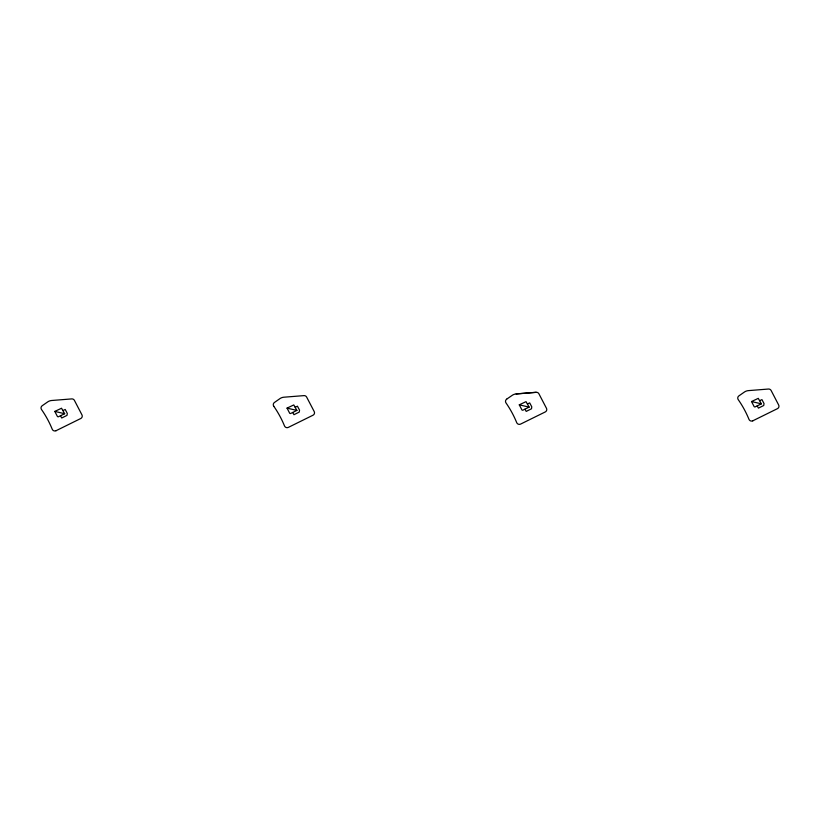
<?xml version="1.0" encoding="UTF-8"?>
<svg xmlns="http://www.w3.org/2000/svg" width="820" height="820" viewBox="0 0 820 820"><rect width="100%" height="100%" fill="white"/><g stroke="black" fill="none" stroke-linecap="round" stroke-linejoin="round"><path stroke-width="1.23" d="M506.647 399.176L512.141 395.383A8.149 7.964 7.6 0 1 516.159 393.918L536.188 392.298A2.808 2.737 7.6 0 1 538.924 393.805L546.458 408.278A2.808 2.737 7.6 0 1 545.228 411.968L520.587 424.094A2.808 2.737 7.6 0 1 516.723 422.679A103.576 101.28 7.6 0 0 506.001 402.928A2.808 2.737 7.6 0 1 506.647 399.176L506.668 399.196M273.726 406.238L273.757 406.218A2.778 2.716 7.6 0 1 274.423 402.487L279.886 398.653A8.149 7.964 7.6 0 1 283.915 397.208L303.943 395.619A2.778 2.716 7.6 0 1 306.659 397.106L314.214 411.568A2.778 2.716 7.6 0 1 312.984 415.227L288.343 427.384A2.778 2.716 7.6 0 1 284.509 425.959A103.576 101.28 7.6 0 0 273.757 406.218M54.796 411.414L61.541 408.227L64.647 413.7L58.302 416.827L57.492 416.601L54.796 411.414L64.647 413.7M56.108 430.674L80.739 418.518A2.778 2.716 7.6 0 0 81.949 414.879L74.425 400.396A2.778 2.716 7.6 0 0 71.709 398.909L51.68 400.498A8.149 7.964 7.6 0 0 47.652 401.943L42.168 405.756A2.778 2.716 7.6 0 0 41.512 409.508A103.545 101.249 7.6 0 1 52.244 429.26A2.778 2.716 7.6 0 0 56.108 430.674L56.119 430.705M287.031 408.124L293.785 404.936L296.891 410.41L290.495 413.557L289.726 413.311L287.031 408.124L296.891 410.41M519.275 404.834L526.02 401.646L529.125 407.12L522.74 410.266L521.971 410.02L519.275 404.834L529.125 407.12M751.509 401.544L758.264 398.356L761.37 403.829L754.933 406.986L754.185 406.689L751.509 401.544L761.37 403.829M752.822 420.803L777.462 408.647A2.778 2.716 7.6 0 0 778.662 405.008L771.138 390.525A2.778 2.716 7.6 0 0 768.422 389.039L748.393 390.627A8.149 7.964 7.6 0 0 744.365 392.073L738.892 395.886A2.778 2.716 7.6 0 0 738.236 399.637A103.576 101.28 7.6 0 1 748.988 419.379A2.778 2.716 7.6 0 0 752.822 420.803L752.832 420.834M62.996 410.533L65.21 409.477L67.301 413.403L67.014 415.371L61.715 417.995L60.485 415.75M295.241 407.243L297.445 406.187L299.536 410.113L299.249 412.081L293.949 414.705L292.719 412.46M527.486 403.952L529.689 402.897L531.78 406.822L531.493 408.79L526.194 411.414L524.964 409.17M759.72 400.662L761.923 399.606L764.025 403.532L763.738 405.5L758.428 408.124L757.208 405.88M516.159 393.948L536.188 392.329"/></g></svg>
